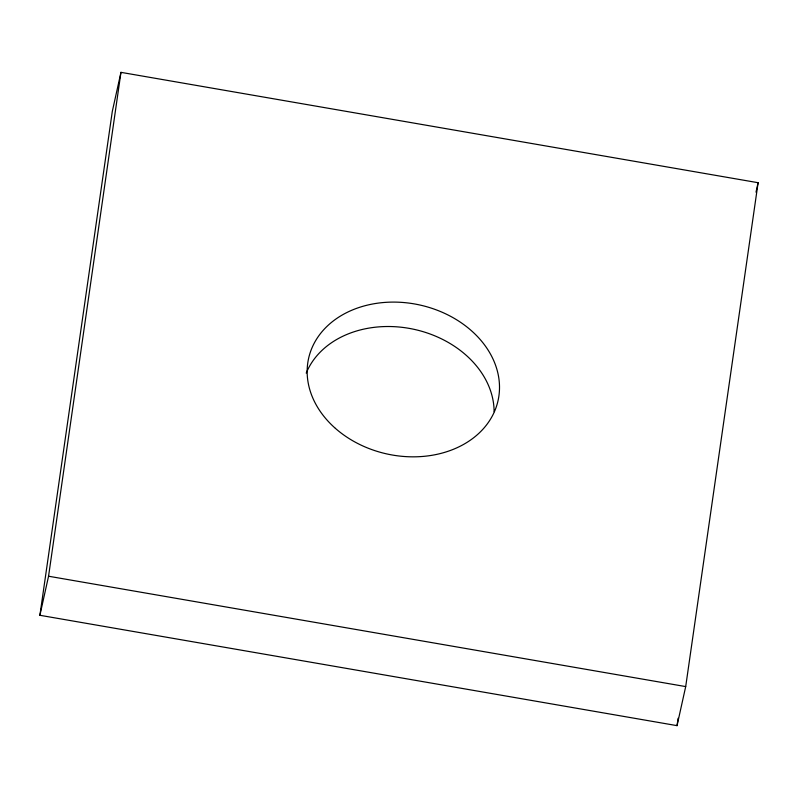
<?xml version="1.0" encoding="UTF-8"?>
<svg xmlns="http://www.w3.org/2000/svg" width="798" height="798" viewBox="0 0 798 798"><rect width="100%" height="100%" fill="white"/><g stroke="black" fill="none" stroke-linecap="round" stroke-linejoin="round"><path stroke-width="1.2" d="M39.9 615.288L112.299 111.411L120.957 72.349L758.1 182.712L685.701 686.589L677.043 725.651L39.9 615.288L48.558 576.226L120.957 72.349M677.043 725.651L678.101 718.26M756.005 192.178L758.1 182.712M48.558 576.226L685.701 686.589M306.213 373.115A97.057 76.279 12.5 0 1 412.546 329.015A97.057 76.279 12.5 0 1 494.102 411.708M335.399 428.366A97.057 76.279 12.5 0 0 496.266 406.94A97.057 76.279 12.5 0 0 378.322 303.09A97.057 76.279 12.5 0 0 335.399 428.366"/></g></svg>
